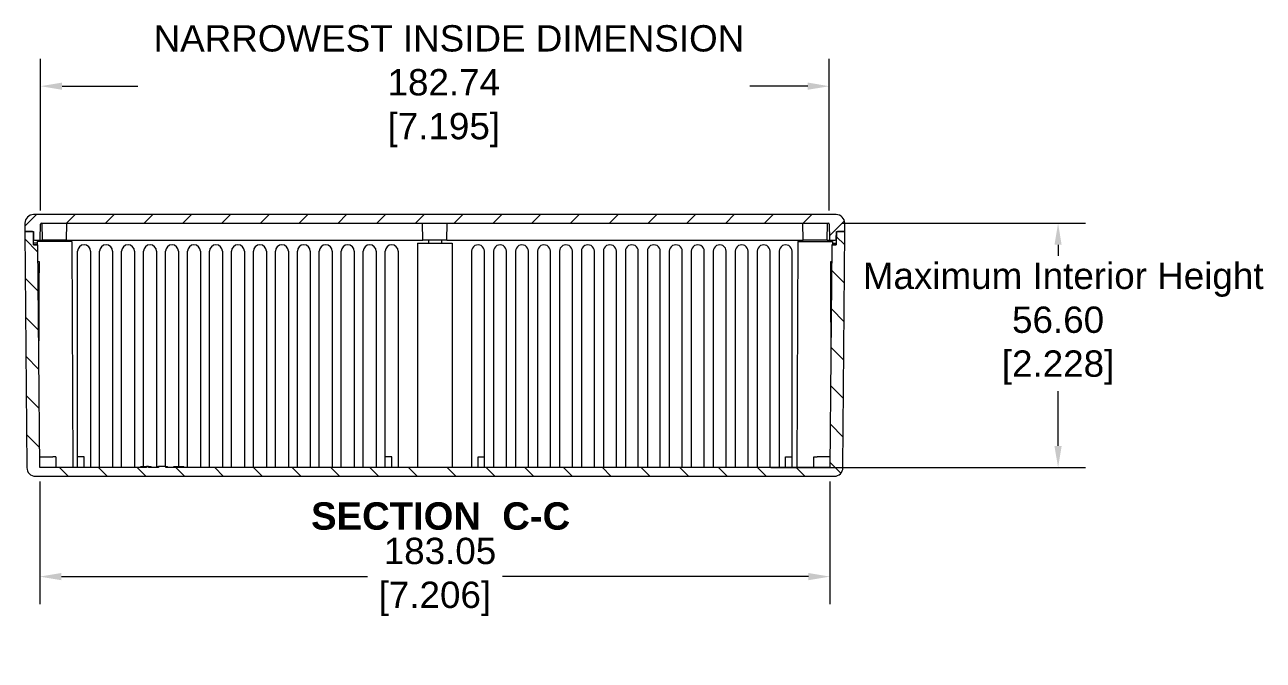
# Model space of a CAD drawing. Header units: millimetres. Extents: x 25 to 1092, y 13 to 851.
# Drawn here: x 437 to 723.9, y 300.6 to 447.8 of the extents above; entities that cross this region are included whole.
import ezdxf

# ---------------------------------------------------------------- set-up
doc = ezdxf.new("R2010")
doc.units = ezdxf.units.MM
doc.header["$LTSCALE"] = 2
for name, color, linetype, lineweight in [('Dimension (ANSI)', 7, 'Continuous', 9), ('Hatch (ANSI)', 7, 'Continuous', 9), ('Symbol (ANSI)', 7, 'Continuous', 9), ('Visible (ANSI)', 7, 'Continuous', 18)]:
    doc.layers.add(name, color=color, linetype=linetype, lineweight=lineweight)
doc.styles.add('Label Text (ANSI)', font='ARIALBD.TTF')
doc.styles.add('Note Text (ANSI)', font='ARIAL.TTF')
doc.dimstyles.new('Default - mm (ANSI)', dxfattribs={"dimscale": 2, "dimtxt": 3.05, "dimasz": 2.5, "dimexe": 3.175, "dimexo": 1.6002, "dimgap": 0.8, "dimtad": 0, "dimtih": 1, "dimtoh": 1, "dimrnd": 1e-08, "dimzin": 4, "dimdsep": 46, "dimtxsty": 'Note Text (ANSI)', "dimcen": 0.09, "dimdle": 10, "dimclrd": 256, "dimclre": 256, "dimclrt": 256, "dimadec": 1, "dimazin": 0, "dimtfac": 0.999344, "dimtofl": 0, "dimtmove": 0, "dimatfit": 3, "dimfxl": 1, "dimtolj": 1, "dimtzin": 0, "dimlwd": -1, "dimlwe": -1, "dimarcsym": 0})

# ---------------------------------------------------------------- blocks, each defined once
blk = doc.blocks.new('*D5')
at = {"layer": 'Defpoints', "color": 0}
for p in [(623.37, 433.55), (440.63, 401.55), (623.37, 401.55)]:
    blk.add_point(p, dxfattribs=at)
at = {"layer": 'Dimension (ANSI)'}
for p, q in [((440.63, 404.75), (440.63, 439.9)), ((623.37, 404.75), (623.37, 439.9)), ((445.63, 433.55), (463.22, 433.55)), ((618.37, 433.55), (604.92, 433.55))]:
    blk.add_line(p, q, dxfattribs=at)
for points in [[(445.63, 434.39), (445.63, 432.72), (440.63, 433.55)], [(618.37, 434.39), (618.37, 432.72), (623.37, 433.55)]]:
    blk.add_solid(points, dxfattribs=at)
at = {"layer": 'Dimension (ANSI)', "insert": (534.07, 447.69), "char_height": 6.1, "attachment_point": 2, "style": 'Note Text (ANSI)'}
blk.add_mtext('\\A1; {NARROWEST INSIDE DIMENSION\\P}182.74\\P[7.195]', dxfattribs=at)
blk = doc.blocks.new('*D28')
at = {"layer": 'Defpoints', "color": 0}
for p in [(623.12, 401.8), (606.66, 345.2), (676.36, 345.2)]:
    blk.add_point(p, dxfattribs=at)
at = {"layer": 'Dimension (ANSI)'}
for p, q in [((626.32, 401.8), (682.71, 401.8)), ((676.36, 396.8), (676.36, 394.27)), ((676.36, 350.2), (676.36, 362.89)), ((609.86, 345.2), (682.71, 345.2))]:
    blk.add_line(p, q, dxfattribs=at)
for points in [[(675.52, 396.8), (677.19, 396.8), (676.36, 401.8)], [(675.52, 350.2), (677.19, 350.2), (676.36, 345.2)]]:
    blk.add_solid(points, dxfattribs=at)
at = {"layer": 'Dimension (ANSI)', "insert": (676.36, 392.67), "char_height": 6.1, "attachment_point": 2, "style": 'Note Text (ANSI)'}
blk.add_mtext('\\A1; {Maximum Interior Height\\P}56.60\\P[2.228]', dxfattribs=at)
blk = doc.blocks.new('*D29')
at = {"layer": 'Defpoints', "color": 0}
for p in [(440.48, 345.2), (623.52, 345.2), (623.52, 319.93)]:
    blk.add_point(p, dxfattribs=at)
at = {"layer": 'Dimension (ANSI)'}
for p, q in [((440.48, 342), (440.48, 313.58)), ((623.52, 342), (623.52, 313.58)), ((445.48, 319.93), (516.36, 319.93)), ((618.52, 319.93), (547.65, 319.93))]:
    blk.add_line(p, q, dxfattribs=at)
for points in [[(445.48, 320.76), (445.48, 319.09), (440.48, 319.93)], [(618.52, 320.76), (618.52, 319.09), (623.52, 319.93)]]:
    blk.add_solid(points, dxfattribs=at)
at = {"layer": 'Dimension (ANSI)', "insert": (532, 328.93), "char_height": 6.1, "attachment_point": 2, "style": 'Note Text (ANSI)'}
blk.add_mtext('\\A1; 183.05\\P[7.206]', dxfattribs=at)

msp = doc.modelspace()

# ---------------------------------------------------------------- hatches: boundary and pattern name
at = {"layer": 'Hatch (ANSI)'}
h = msp.add_hatch(dxfattribs=at)
h.set_pattern_fill('ANSI31', color=256, scale=50.8, style=0)
h.set_pattern_definition([(45, (0, 0), (-4.49013, 4.49013), [])])
edge = h.paths.add_edge_path()
edge.add_ellipse((624.969, 401.798), major_axis=(2, 0.035), ratio=1, start_angle=0, end_angle=89)
edge.add_line((624.969, 403.798), (531.376, 403.798))
edge.add_line((531.376, 403.798), (529.202, 403.798))
edge.add_line((529.202, 403.798), (446.702, 403.798))
edge.add_line((446.702, 403.798), (441.535, 403.798))
edge.add_line((441.535, 403.798), (441.102, 403.798))
edge.add_line((441.102, 403.798), (439.036, 403.798))
edge.add_ellipse((439.036, 401.798), major_axis=(0, 2), ratio=1, start_angle=0, end_angle=31.78833)
edge.add_ellipse((439.036, 401.798), major_axis=(-1.054, 1.7), ratio=1, start_angle=0, end_angle=57.21167)
edge.add_line((437.036, 401.833), (437.002, 399.898))
edge.add_line((437.002, 399.898), (438.755, 399.898))
edge.add_line((438.755, 399.898), (439.002, 399.898))
edge.add_line((439.002, 399.898), (439.033, 398.143))
edge.add_ellipse((439.283, 398.148), major_axis=(-0.25, -0.004), ratio=1, start_angle=0, end_angle=89)
edge.add_line((439.283, 397.898), (440.033, 397.898))
edge.add_line((440.033, 397.898), (440.322, 397.898))
edge.add_ellipse((440.322, 398.148), major_axis=(0, -0.25), ratio=1, start_angle=0, end_angle=89)
edge.add_line((440.572, 398.143), (440.602, 399.898))
edge.add_line((440.602, 399.898), (440.631, 401.552))
edge.add_ellipse((440.881, 401.548), major_axis=(-0.25, 0.004), ratio=1, start_angle=271, end_angle=360, ccw=False)
edge.add_line((440.881, 401.798), (441.069, 401.798))
edge.add_line((441.069, 401.798), (446.735, 401.798))
edge.add_line((446.735, 401.798), (529.169, 401.798))
edge.add_line((529.169, 401.798), (530.502, 401.798))
edge.add_line((530.502, 401.798), (530.669, 401.798))
edge.add_line((530.669, 401.798), (623.123, 401.798))
edge.add_ellipse((623.123, 401.548), major_axis=(0, 0.25), ratio=1, start_angle=271, end_angle=360, ccw=False)
edge.add_line((623.373, 401.552), (623.433, 398.143))
edge.add_ellipse((623.683, 398.148), major_axis=(-0.25, -0.004), ratio=1, start_angle=0, end_angle=89)
edge.add_line((623.683, 397.898), (624.722, 397.898))
edge.add_ellipse((624.722, 398.148), major_axis=(0, -0.25), ratio=1, start_angle=0, end_angle=89)
edge.add_line((624.972, 398.143), (625.002, 399.898))
edge.add_line((625.002, 399.898), (625.25, 399.898))
edge.add_line((625.25, 399.898), (627.002, 399.898))
edge.add_line((627.002, 399.898), (626.969, 401.833))
h = msp.add_hatch(dxfattribs=at)
h.set_pattern_fill('ANSI31', color=256, scale=50.8, angle=-90, style=0)
h.set_pattern_definition([(315, (0, 0), (4.49013, 4.49013), [])])
edge = h.paths.add_edge_path()
edge.add_line((439.873, 396.805), (439.029, 396.798))
edge.add_line((439.029, 396.798), (439.026, 397.148))
edge.add_line((439.026, 397.148), (439.005, 399.65))
edge.add_ellipse((438.755, 399.648), major_axis=(0.25, 0.002), ratio=1, start_angle=0, end_angle=89.5)
edge.add_line((438.755, 399.898), (437.002, 399.898))
edge.add_line((437.002, 399.898), (437.48, 345.18))
edge.add_ellipse((439.48, 345.198), major_axis=(-2, -0.017), ratio=1, start_angle=0, end_angle=89.5)
edge.add_line((439.48, 343.198), (441.98, 343.198))
edge.add_line((441.98, 343.198), (468.069, 343.198))
edge.add_line((468.069, 343.198), (468.28, 343.198))
edge.add_line((468.28, 343.198), (469.61, 343.198))
edge.add_line((469.61, 343.198), (623.252, 343.198))
edge.add_line((623.252, 343.198), (624, 343.198))
edge.add_line((624, 343.198), (624.525, 343.198))
edge.add_ellipse((624.525, 345.198), major_axis=(0, -2), ratio=1, start_angle=0, end_angle=89.5)
edge.add_line((626.525, 345.18), (627.002, 399.898))
edge.add_line((627.002, 399.898), (625.25, 399.898))
edge.add_ellipse((625.25, 399.648), major_axis=(0, 0.25), ratio=1, start_angle=0, end_angle=89.5)
edge.add_line((625, 399.65), (624.978, 397.148))
edge.add_line((624.978, 397.148), (624.975, 396.798))
edge.add_line((624.975, 396.798), (624.132, 396.805))
edge.add_line((624.132, 396.805), (624.106, 396.805))
edge.add_line((624.106, 396.805), (623.975, 396.807))
edge.add_line((623.975, 396.807), (623.962, 395.307))
edge.add_line((623.962, 395.307), (623.956, 394.579))
edge.add_line((623.956, 394.579), (623.941, 392.898))
edge.add_line((623.941, 392.898), (623.781, 374.566))
edge.add_line((623.781, 374.566), (623.525, 345.198))
edge.add_line((623.525, 345.198), (620.525, 345.198))
edge.add_line((620.525, 345.198), (619.775, 345.198))
edge.add_line((619.775, 345.198), (615.874, 345.198))
edge.add_line((615.874, 345.198), (614.752, 345.198))
edge.add_line((614.752, 345.198), (613.252, 345.198))
edge.add_line((613.252, 345.198), (611.752, 345.198))
edge.add_line((611.752, 345.198), (609.663, 345.198))
edge.add_line((609.663, 345.198), (606.663, 345.198))
edge.add_line((606.663, 345.198), (604.574, 345.198))
edge.add_line((604.574, 345.198), (601.574, 345.198))
edge.add_line((601.574, 345.198), (599.484, 345.198))
edge.add_line((599.484, 345.198), (596.484, 345.198))
edge.add_line((596.484, 345.198), (594.395, 345.198))
edge.add_line((594.395, 345.198), (591.395, 345.198))
edge.add_line((591.395, 345.198), (589.306, 345.198))
edge.add_line((589.306, 345.198), (586.306, 345.198))
edge.add_line((586.306, 345.198), (584.217, 345.198))
edge.add_line((584.217, 345.198), (581.217, 345.198))
edge.add_line((581.217, 345.198), (579.127, 345.198))
edge.add_line((579.127, 345.198), (576.127, 345.198))
edge.add_line((576.127, 345.198), (574.038, 345.198))
edge.add_line((574.038, 345.198), (571.038, 345.198))
edge.add_line((571.038, 345.198), (568.949, 345.198))
edge.add_line((568.949, 345.198), (565.949, 345.198))
edge.add_line((565.949, 345.198), (563.859, 345.198))
edge.add_line((563.859, 345.198), (560.859, 345.198))
edge.add_line((560.859, 345.198), (558.77, 345.198))
edge.add_line((558.77, 345.198), (555.77, 345.198))
edge.add_line((555.77, 345.198), (553.681, 345.198))
edge.add_line((553.681, 345.198), (550.681, 345.198))
edge.add_line((550.681, 345.198), (548.592, 345.198))
edge.add_line((548.592, 345.198), (545.592, 345.198))
edge.add_line((545.592, 345.198), (543.502, 345.198))
edge.add_line((543.502, 345.198), (542.002, 345.198))
edge.add_line((542.002, 345.198), (540.502, 345.198))
edge.add_line((540.502, 345.198), (536.002, 345.198))
edge.add_line((536.002, 345.198), (532.968, 345.198))
edge.add_line((532.968, 345.198), (531.037, 345.198))
edge.add_line((531.037, 345.198), (528.002, 345.198))
edge.add_line((528.002, 345.198), (523.502, 345.198))
edge.add_line((523.502, 345.198), (522.002, 345.198))
edge.add_line((522.002, 345.198), (520.502, 345.198))
edge.add_line((520.502, 345.198), (518.413, 345.198))
edge.add_line((518.413, 345.198), (515.413, 345.198))
edge.add_line((515.413, 345.198), (513.324, 345.198))
edge.add_line((513.324, 345.198), (510.324, 345.198))
edge.add_line((510.324, 345.198), (508.234, 345.198))
edge.add_line((508.234, 345.198), (505.234, 345.198))
edge.add_line((505.234, 345.198), (503.145, 345.198))
edge.add_line((503.145, 345.198), (500.145, 345.198))
edge.add_line((500.145, 345.198), (498.056, 345.198))
edge.add_line((498.056, 345.198), (495.056, 345.198))
edge.add_line((495.056, 345.198), (492.967, 345.198))
edge.add_line((492.967, 345.198), (489.967, 345.198))
edge.add_line((489.967, 345.198), (487.877, 345.198))
edge.add_line((487.877, 345.198), (484.877, 345.198))
edge.add_line((484.877, 345.198), (482.788, 345.198))
edge.add_line((482.788, 345.198), (479.788, 345.198))
edge.add_line((479.788, 345.198), (477.699, 345.198))
edge.add_line((477.699, 345.198), (474.699, 345.198))
edge.add_line((474.699, 345.198), (473.884, 345.198))
edge.add_line((473.884, 345.198), (473.843, 345.198))
edge.add_line((473.843, 345.198), (473.817, 345.198))
edge.add_line((473.817, 345.198), (473.686, 345.198))
edge.add_line((473.686, 345.198), (473.658, 345.198))
edge.add_line((473.658, 345.198), (473.619, 345.198))
edge.add_line((473.619, 345.198), (473.582, 345.198))
edge.add_line((473.582, 345.198), (473.506, 345.198))
edge.add_line((473.506, 345.198), (473.39, 345.198))
edge.add_line((473.39, 345.198), (473.364, 345.198))
edge.add_line((473.364, 345.198), (473.321, 345.198))
edge.add_line((473.321, 345.198), (473.2, 345.198))
edge.add_line((473.2, 345.198), (472.695, 345.198))
edge.add_line((472.695, 345.198), (472.61, 345.198))
edge.add_line((472.61, 345.198), (472.065, 345.198))
edge.add_line((472.065, 345.198), (472, 345.198))
edge.add_line((472, 345.198), (471.873, 345.198))
edge.add_line((471.873, 345.198), (471.86, 345.198))
edge.add_line((471.86, 345.198), (471.819, 345.198))
edge.add_line((471.819, 345.198), (471.763, 345.198))
edge.add_line((471.763, 345.198), (471.726, 345.198))
edge.add_line((471.726, 345.198), (471.696, 345.198))
edge.add_line((471.696, 345.198), (471.562, 345.198))
edge.add_line((471.562, 345.198), (471.543, 345.198))
edge.add_line((471.543, 345.198), (471.502, 345.198))
edge.add_line((471.502, 345.198), (470.056, 345.198))
edge.add_line((470.056, 345.198), (469.821, 345.198))
edge.add_line((469.821, 345.198), (469.784, 345.198))
edge.add_line((469.784, 345.198), (469.67, 345.198))
edge.add_line((469.67, 345.198), (469.67, 345.448))
edge.add_line((469.67, 345.448), (469.61, 345.448))
edge.add_line((469.61, 345.448), (468.768, 345.448))
edge.add_line((468.768, 345.448), (468.28, 345.448))
edge.add_line((468.28, 345.448), (468.069, 345.448))
edge.add_line((468.069, 345.448), (467.962, 345.448))
edge.add_line((467.962, 345.448), (467.962, 345.198))
edge.add_line((467.962, 345.198), (467.756, 345.198))
edge.add_line((467.756, 345.198), (467.749, 345.198))
edge.add_line((467.749, 345.198), (467.52, 345.198))
edge.add_line((467.52, 345.198), (466.318, 345.198))
edge.add_line((466.318, 345.198), (466.269, 345.198))
edge.add_line((466.269, 345.198), (466.085, 345.198))
edge.add_line((466.085, 345.198), (466.004, 345.198))
edge.add_line((466.004, 345.198), (465.79, 345.198))
edge.add_line((465.79, 345.198), (465.635, 345.198))
edge.add_line((465.635, 345.198), (465.635, 345.448))
edge.add_line((465.635, 345.448), (465.235, 345.448))
edge.add_line((465.235, 345.448), (465.235, 345.198))
edge.add_line((465.235, 345.198), (465.121, 345.198))
edge.add_line((465.121, 345.198), (465.119, 345.198))
edge.add_line((465.119, 345.198), (464.52, 345.198))
edge.add_line((464.52, 345.198), (464.288, 345.198))
edge.add_line((464.288, 345.198), (464.286, 345.198))
edge.add_line((464.286, 345.198), (464.232, 345.198))
edge.add_line((464.232, 345.198), (464.152, 345.198))
edge.add_line((464.152, 345.198), (463.969, 345.198))
edge.add_line((463.969, 345.198), (463.921, 345.198))
edge.add_line((463.921, 345.198), (462.431, 345.198))
edge.add_line((462.431, 345.198), (459.431, 345.198))
edge.add_line((459.431, 345.198), (457.342, 345.198))
edge.add_line((457.342, 345.198), (454.342, 345.198))
edge.add_line((454.342, 345.198), (452.252, 345.198))
edge.add_line((452.252, 345.198), (450.752, 345.198))
edge.add_line((450.752, 345.198), (449.252, 345.198))
edge.add_line((449.252, 345.198), (448.131, 345.198))
edge.add_line((448.131, 345.198), (446.063, 345.198))
edge.add_line((446.063, 345.198), (444.23, 345.198))
edge.add_line((444.23, 345.198), (443.48, 345.198))
edge.add_line((443.48, 345.198), (440.48, 345.198))
edge.add_line((440.48, 345.198), (440.478, 345.448))
edge.add_line((440.478, 345.448), (440.223, 374.566))
edge.add_line((440.223, 374.566), (440.063, 392.898))
edge.add_line((440.063, 392.898), (440.049, 394.579))
edge.add_line((440.049, 394.579), (440.042, 395.307))
edge.add_line((440.042, 395.307), (440.029, 396.807))
edge.add_line((440.029, 396.807), (439.899, 396.805))
edge.add_line((439.899, 396.805), (439.873, 396.805))

# ---------------------------------------------------------------- linework, layer by layer
at = {"layer": 'Visible (ANSI)'}
for p, q in [((437.036, 401.833), (437.002, 399.898)), ((624.969, 403.798), (439.036, 403.798)), ((440.881, 401.798), (623.123, 401.798)), ((441.137, 397.898), (441.069, 401.798)), ((446.667, 397.898), (446.735, 401.798)), ((529.237, 397.898), (529.169, 401.798)), ((534.767, 397.898), (534.835, 401.798)), ((617.337, 397.898), (617.269, 401.798)), ((622.867, 397.898), (622.935, 401.798)), ((627.002, 399.898), (626.969, 401.833)), ((438.755, 399.898), (437.002, 399.898)), ((437.002, 399.898), (437.48, 345.18)), ((437.002, 399.898), (439.002, 399.898)), ((439.002, 399.898), (439.033, 398.143)), ((439.029, 396.798), (439.005, 399.65)), ((440.572, 398.143), (440.631, 401.552)), ((623.373, 401.552), (623.433, 398.143)), ((624.972, 398.143), (625.002, 399.898)), ((625, 399.65), (624.975, 396.798)), ((625.002, 399.898), (627.002, 399.898)), ((627.002, 399.898), (625.25, 399.898)), ((626.525, 345.18), (627.002, 399.898)), ((439.9, 397.148), (439.026, 397.148)), ((440.029, 396.807), (439.029, 396.798)), ((439.029, 396.798), (440.029, 396.807)), ((439.283, 397.898), (440.322, 397.898)), ((439.902, 397.598), (439.899, 396.805)), ((447.902, 397.598), (439.902, 397.598)), ((440.48, 345.198), (440.029, 396.807)), ((440.322, 397.898), (441.137, 397.898)), ((446.667, 397.898), (441.137, 397.898)), ((446.667, 397.898), (529.237, 397.898)), ((447.902, 397.598), (448.131, 345.198)), ((528.002, 397.148), (536.002, 397.148)), ((528.002, 397.148), (528.002, 345.198)), ((534.767, 397.898), (529.237, 397.898)), ((530.502, 397.898), (530.502, 397.148)), ((533.502, 397.898), (533.502, 397.148)), ((534.767, 397.898), (617.337, 397.898)), ((536.002, 397.148), (536.002, 345.198)), ((616.102, 397.598), (615.874, 345.198)), ((616.102, 397.598), (624.102, 397.598)), ((622.867, 397.898), (617.337, 397.898)), ((622.867, 397.898), (623.683, 397.898)), ((623.975, 396.807), (623.525, 345.198)), ((623.683, 397.898), (624.722, 397.898)), ((624.975, 396.798), (623.975, 396.807)), ((623.975, 396.807), (624.975, 396.798)), ((624.102, 397.598), (624.106, 396.805)), ((624.104, 397.148), (624.978, 397.148)), ((449.252, 347.698), (449.252, 395.307)), ((452.252, 395.307), (452.252, 345.198)), ((454.342, 345.198), (454.342, 395.307)), ((457.342, 395.307), (457.342, 345.198)), ((459.431, 345.198), (459.431, 395.307)), ((462.431, 395.307), (462.431, 345.198)), ((464.52, 345.448), (464.52, 395.307)), ((467.52, 395.307), (467.52, 345.198)), ((469.61, 345.448), (469.61, 395.307)), ((472.61, 395.307), (472.61, 345.448)), ((474.699, 345.198), (474.699, 395.307)), ((477.699, 395.307), (477.699, 345.198)), ((479.788, 345.198), (479.788, 395.307)), ((482.788, 395.307), (482.788, 345.198)), ((484.877, 345.198), (484.877, 395.307)), ((487.877, 395.307), (487.877, 345.198)), ((489.967, 345.198), (489.967, 395.307)), ((492.967, 395.307), (492.967, 345.198)), ((495.056, 345.198), (495.056, 395.307)), ((498.056, 395.307), (498.056, 345.198)), ((500.145, 345.198), (500.145, 395.307)), ((503.145, 395.307), (503.145, 345.198)), ((505.234, 345.198), (505.234, 395.307)), ((508.234, 395.307), (508.234, 345.198)), ((510.324, 345.198), (510.324, 395.307)), ((513.324, 395.307), (513.324, 345.198)), ((515.413, 345.198), (515.413, 395.307)), ((518.413, 395.307), (518.413, 345.198)), ((520.502, 347.698), (520.502, 395.307)), ((523.502, 395.307), (523.502, 345.198)), ((540.502, 395.307), (540.502, 345.198)), ((543.502, 347.698), (543.502, 395.307)), ((545.592, 395.307), (545.592, 345.198)), ((548.592, 345.198), (548.592, 395.307)), ((550.681, 395.307), (550.681, 345.198)), ((553.681, 345.198), (553.681, 395.307)), ((555.77, 395.307), (555.77, 345.198)), ((558.77, 345.198), (558.77, 395.307)), ((560.859, 395.307), (560.859, 345.198)), ((563.859, 345.198), (563.859, 395.307)), ((565.949, 395.307), (565.949, 345.198)), ((568.949, 345.198), (568.949, 395.307)), ((571.038, 395.307), (571.038, 345.198)), ((574.038, 345.198), (574.038, 395.307)), ((576.127, 395.307), (576.127, 345.198)), ((579.127, 345.198), (579.127, 395.307)), ((581.217, 395.307), (581.217, 345.198)), ((584.217, 345.198), (584.217, 395.307)), ((586.306, 395.307), (586.306, 345.198)), ((589.306, 345.198), (589.306, 395.307)), ((591.395, 395.307), (591.395, 345.198)), ((594.395, 345.198), (594.395, 395.307)), ((596.484, 395.307), (596.484, 345.198)), ((599.484, 345.198), (599.484, 395.307)), ((601.574, 395.307), (601.574, 345.198)), ((604.574, 345.198), (604.574, 395.307)), ((606.663, 395.307), (606.663, 345.198)), ((609.663, 345.198), (609.663, 395.307)), ((611.752, 395.307), (611.752, 345.198)), ((614.752, 347.698), (614.752, 395.307)), ((440.063, 392.898), (440.313, 392.898)), ((623.692, 392.898), (623.941, 392.898)), ((440.458, 347.698), (443.48, 347.698)), ((444.23, 347.698), (443.48, 347.698)), ((444.23, 347.698), (444.23, 345.198)), ((450.752, 347.698), (449.252, 347.698)), ((449.252, 345.198), (449.252, 347.698)), ((450.752, 345.198), (450.752, 347.698)), ((522.002, 347.698), (520.502, 347.698)), ((520.502, 345.198), (520.502, 347.698)), ((522.002, 345.198), (522.002, 347.698)), ((542.002, 345.198), (542.002, 347.698)), ((542.002, 347.698), (543.502, 347.698)), ((543.502, 345.198), (543.502, 347.698)), ((613.252, 345.198), (613.252, 347.698)), ((613.252, 347.698), (614.752, 347.698)), ((614.752, 345.198), (614.752, 347.698)), ((619.775, 347.698), (620.525, 347.698)), ((619.775, 345.198), (619.775, 347.698)), ((623.547, 347.698), (620.525, 347.698)), ((465.235, 345.198), (440.48, 345.198)), ((463.921, 345.448), (463.969, 345.448)), ((463.921, 345.198), (463.921, 345.448)), ((463.969, 345.448), (465.235, 345.448)), ((463.969, 345.198), (463.969, 345.448)), ((465.635, 345.448), (465.235, 345.448)), ((465.235, 345.448), (465.235, 345.198)), ((465.635, 345.198), (465.635, 345.448)), ((465.635, 345.448), (466.269, 345.448)), ((467.962, 345.198), (465.635, 345.198)), ((466.269, 345.198), (466.269, 345.448)), ((466.269, 345.448), (466.318, 345.448)), ((466.318, 345.198), (466.318, 345.448)), ((467.749, 345.448), (467.962, 345.448)), ((467.749, 345.198), (467.749, 345.448)), ((469.67, 345.448), (467.962, 345.448)), ((467.962, 345.448), (467.962, 345.198)), ((469.67, 345.198), (469.67, 345.448)), ((469.67, 345.448), (469.821, 345.448)), ((623.525, 345.198), (469.67, 345.198)), ((469.821, 345.448), (470.056, 345.448)), ((469.821, 345.198), (469.821, 345.448)), ((470.056, 345.198), (470.056, 345.448)), ((471.502, 345.448), (471.819, 345.448)), ((471.502, 345.198), (471.502, 345.448)), ((471.819, 345.448), (472.695, 345.448)), ((472.695, 345.448), (473.582, 345.448)), ((473.582, 345.448), (473.884, 345.448)), ((473.884, 345.198), (473.884, 345.448)), ((439.48, 343.198), (624.525, 343.198))]:
    msp.add_line(p, q, dxfattribs=at)
at = {"layer": 'Visible (ANSI)', "flags": 128}
for points in [[(440.313, 392.898), (440.309, 392.143), (440.305, 391.387), (440.302, 390.631), (440.298, 389.874), (440.294, 389.116), (440.291, 388.357), (440.287, 387.597), (440.283, 386.837), (440.28, 386.076), (440.276, 385.314), (440.272, 384.551), (440.268, 383.788), (440.265, 383.024), (440.261, 382.259), (440.257, 381.493), (440.253, 380.727), (440.25, 379.959), (440.246, 379.191), (440.242, 378.422), (440.238, 377.653), (440.235, 376.882), (440.231, 376.111), (440.227, 375.339), (440.223, 374.566)], [(623.781, 374.566), (623.777, 375.339), (623.774, 376.111), (623.77, 376.882), (623.766, 377.653), (623.762, 378.422), (623.759, 379.191), (623.755, 379.959), (623.751, 380.727), (623.747, 381.493), (623.744, 382.259), (623.74, 383.024), (623.736, 383.788), (623.732, 384.551), (623.729, 385.314), (623.725, 386.076), (623.721, 386.837), (623.718, 387.597), (623.714, 388.357), (623.71, 389.116), (623.707, 389.874), (623.703, 390.631), (623.699, 391.387), (623.695, 392.143), (623.692, 392.898)]]:
    msp.add_lwpolyline(points, dxfattribs=at)
at = {"layer": 'Visible (ANSI)'}
for centre, radius, start, end in [((439.036, 401.798), 2, 90, 179), ((440.881, 401.548), 0.25, 90, 179), ((623.123, 401.548), 0.25, 1, 90), ((624.969, 401.798), 2, 1, 90), ((438.755, 399.648), 0.25, 0.5, 90), ((625.25, 399.648), 0.25, 90, 179.5), ((439.283, 398.148), 0.25, 181, 270), ((440.322, 398.148), 0.25, 270, 359), ((623.683, 398.148), 0.25, 181, 270), ((624.722, 398.148), 0.25, 270, 359), ((439.48, 345.198), 2, 180.5, 270), ((624.525, 345.198), 2, 270, 359.5)]:
    msp.add_arc(centre, radius, start, end, dxfattribs=at)
for centre, major_axis, start_param, end_param in [((450.752, 395.307), (-1.5, 0), 3.1415927, 6.2831853), ((455.842, 395.307), (-1.5, 0), 3.1415927, 6.2831853), ((460.931, 395.307), (-1.5, 0), 3.1415927, 6.2831853), ((466.02, 395.307), (-1.5, 0), 3.1415927, 6.2831853), ((471.11, 395.307), (-1.5, 0), 3.1415927, 6.2831853), ((476.199, 395.307), (-1.5, 0), 3.1415927, 6.2831853), ((481.288, 395.307), (-1.5, 0), 3.1415927, 6.2831853), ((486.377, 395.307), (-1.5, 0), 3.1415927, 6.2831853), ((491.467, 395.307), (-1.5, 0), 3.1415927, 6.2831853), ((496.556, 395.307), (-1.5, 0), 3.1415927, 6.2831853), ((501.645, 395.307), (-1.5, 0), 3.1415927, 6.2831853), ((506.734, 395.307), (-1.5, 0), 3.1415927, 6.2831853), ((511.824, 395.307), (-1.5, 0), 3.1415927, 6.2831853), ((516.913, 395.307), (-1.5, 0), 3.1415927, 6.2831853), ((522.002, 395.307), (-1.5, 0), 3.1415927, 6.2831853), ((542.002, 395.307), (1.5, 0), 0, 3.1415927), ((547.092, 395.307), (1.5, 0), 0, 3.1415927), ((552.181, 395.307), (1.5, 0), 0, 3.1415927), ((557.27, 395.307), (1.5, 0), 0, 3.1415927), ((562.359, 395.307), (1.5, 0), 0, 3.1415927), ((567.449, 395.307), (1.5, 0), 0, 3.1415927), ((572.538, 395.307), (1.5, 0), 0, 3.1415927), ((577.627, 395.307), (1.5, 0), 0, 3.1415927), ((582.717, 395.307), (1.5, 0), 0, 3.1415927), ((587.806, 395.307), (1.5, 0), 0, 3.1415927), ((592.895, 395.307), (1.5, 0), 0, 3.1415927), ((597.984, 395.307), (1.5, 0), 0, 3.1415927), ((603.074, 395.307), (1.5, 0), 0, 3.1415927), ((608.163, 395.307), (1.5, 0), 0, 3.1415927), ((613.252, 395.307), (1.5, 0), 0, 3.1415927)]:
    msp.add_ellipse(centre, major_axis=major_axis, ratio=0.9999619, start_param=start_param, end_param=end_param, dxfattribs=at)

# ---------------------------------------------------------------- texts
at = {"layer": 'Symbol (ANSI)', "insert": (503.327, 330.71), "char_height": 6.34, "attachment_point": 7, "style": 'Label Text (ANSI)'}
msp.add_mtext('SECTION  C-C', dxfattribs=at)

# ---------------------------------------------------------------- dimensions: what is measured, and where the dimension line sits
at = {"layer": 'Dimension (ANSI)'}
for base, p1, p2, angle, text, override, picture, middle in [((623.373, 433.552), (440.631, 401.552), (623.373, 401.552), 180, ' {NARROWEST INSIDE DIMENSION\\P}<>\\X[7.195]', {"dimtih": 0, "dimtoh": 0, "dimdec": 2, "dimpost": '\\X', "dimtp": 0, "dimtm": 0, "dimtdec": 2, "dimatfit": 1, "dimtvp": -0.333333}, '*D5', (534.068, 433.552)), ((676.358, 345.198), (623.123, 401.798), (606.663, 345.198), 270, ' {Maximum Interior Height\\P}<>\\X[2.228]', {"dimdec": 2, "dimpost": '\\X', "dimtp": 0, "dimtm": 0, "dimtdec": 2, "dimatfit": 1, "dimtvp": -0.333333}, '*D28', (676.358, 378.578)), ((623.52481, 319.92779), (440.47976, 345.19779), (623.52481, 345.19779), 180, ' <>\\X[7.206]', {"dimtih": 0, "dimtoh": 0, "dimdec": 2, "dimpost": '\\X', "dimtp": 0, "dimtm": 0, "dimtdec": 2, "dimatfit": 1, "dimtvp": -0.25}, '*D29', (532.00229, 319.92779))]:
    dim = msp.add_linear_dim(base=base, p1=p1, p2=p2, angle=angle, text=text, dimstyle='Default - mm (ANSI)', override=override, dxfattribs=at)
    dim.commit()
    dim.dimension.update_dxf_attribs({"geometry": picture, "text_midpoint": middle, "dimtype": 160})

doc.saveas('drawing.dxf')
